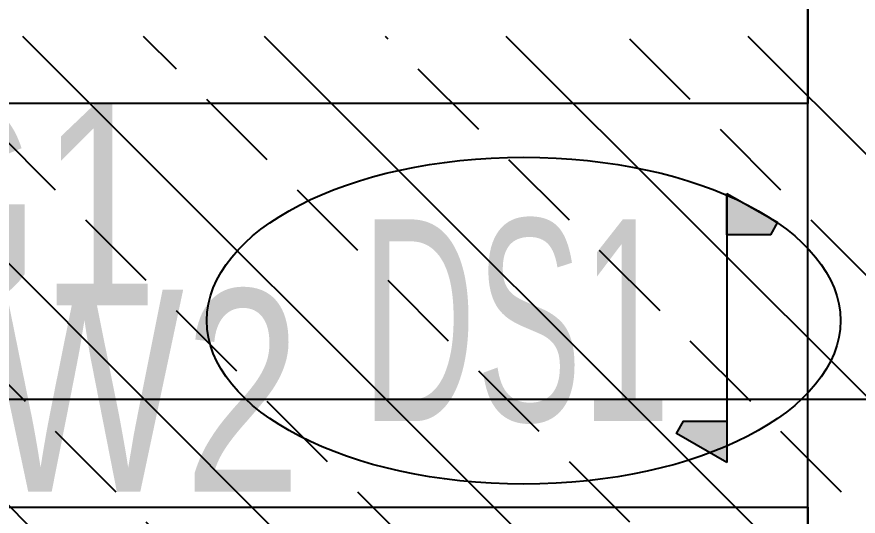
# Model space of a CAD drawing. Header units: millimetres. Extents: x -56296 to 178446, y 64950 to 153500.
# Drawn here: x 94929 to 98679, y 121665 to 123892 of the extents above; entities that cross this region are included whole.
import ezdxf
from ezdxf.enums import TextEntityAlignment as Align

# ---------------------------------------------------------------- set-up
doc = ezdxf.new("R2010")
doc.units = ezdxf.units.MM
doc.linetypes.add('HID', pattern=[2.3, 1.5, -0.8])
doc.layers.get('Defpoints').update_dxf_attribs({"color": 159})
for name, color, linetype in [('^DECK', 130, 'Continuous'), ('A-HAT', 251, 'Continuous'), ('DECK-PL', 4, 'Continuous'), ('DECK-SLAB', 4, 'Continuous'), ('GIRDER-TEXT', 7, 'Continuous'), ('WALL-TEXT', 6, 'Continuous'), ('보(girder)', 7, 'HID')]:
    doc.layers.add(name, color=color, linetype=linetype)
doc.layers.add('NOPLOT', color=191, linetype='Continuous', plot=False)
doc.styles.add('Gtx', font='')
doc.styles.get('Gtx').set_extended_font_data('Dotum')

# ---------------------------------------------------------------- blocks, each defined once
blk = doc.blocks.new('*U3004')
at = {"layer": '보(girder)'}
blk.add_line((12994.549, 100), (-2105.451, 100), dxfattribs=at)
blk = doc.blocks.new('*U3006')
at = {"layer": 'Defpoints'}
blk.add_line((3794.549, 650), (3794.549, 150), dxfattribs=at)
at = {"layer": '보(girder)'}
blk.add_line((-1905.451, 650), (3794.549, 650), dxfattribs=at)
blk = doc.blocks.new('*U3008')
at = {"layer": 'Defpoints'}
blk.add_line((3794.549, 700), (3794.549, 100), dxfattribs=at)
at = {"layer": '보(girder)'}
blk.add_line((3794.549, 100), (-1905.451, 100), dxfattribs=at)
blk = doc.blocks.new('A$C58C40D4B')
at = {"layer": 'DECK-PL'}
for points in [[(600, 2), (471.1, 227.6), (415.3, 195.6), (415.3, 2)], [(-600, 2), (-471.1, -223.5), (-415.3, -191.6), (-415.3, 2)]]:
    blk.add_hatch(color=256, dxfattribs=at).paths.add_polyline_path(points)
blk.add_line((-600, 2), (600, 2), dxfattribs=at)
for points in [[(600, 2), (471.1, 227.6), (415.3, 195.6), (415.3, 2), (415.3, 2), (470.9, 2), (600, 2)], [(-600, 2), (-471.1, -223.5), (-415.3, -191.6), (-415.3, 2), (-415.3, 2), (-470.9, 2), (-600, 2)]]:
    blk.add_lwpolyline(points, dxfattribs=at)

msp = doc.modelspace()

# ---------------------------------------------------------------- hatches: boundary and pattern name
at = {"layer": 'A-HAT'}
h = msp.add_hatch(dxfattribs=at)
h.set_pattern_fill('ANSI33', color=256, scale=120, angle=90)
h.paths.add_polyline_path([(98753.6, 117005), (98753.6, 117655), (98453.6, 117655), (98453.6, 120755), (98753.6, 120755), (98753.6, 121505), (92453.6, 121505), (92453.6, 123805), (102253.6, 123805), (102253.6, 117005)])

# ---------------------------------------------------------------- linework, layer by layer
at = {"layer": '^DECK', "color": 0}
msp.add_ellipse((97187.6, 122537.2), major_axis=(1412.4, 0), ratio=0.516176, dxfattribs=at)
at = {"layer": 'NOPLOT'}
msp.add_lwpolyline([(91353.6, 150005), (103353.6, 150005), (103353.6, 122185), (91353.6, 122185)], close=True, dxfattribs=at)

# ---------------------------------------------------------------- block references
at = {"layer": 'DECK-PL', "xscale": -1.000000000000015, "rotation": 90}
msp.add_blockref('A$C58C40D4B', (98095.9, 122504.6), dxfattribs=at)
at = {"layer": '보(girder)', "rotation": 270}
msp.add_blockref('*U3004', (98353.6, 125499.6), dxfattribs=at)
at = {"layer": '보(girder)'}
for name, p in [('*U3008', (94659, 123405)), ('*U3006', (94659, 121055))]:
    msp.add_blockref(name, p, dxfattribs=at)

# ---------------------------------------------------------------- texts
at = {"layer": 'DECK-SLAB', "style": 'Gtx', "width": 0.6}
msp.add_text('DS1', height=900, dxfattribs=at).set_placement((96465.4, 122088.9, 0))
at = {"layer": 'GIRDER-TEXT', "style": 'Gtx', "width": 0.8}
msp.add_text('6WG1', height=900, dxfattribs=at).set_placement((94223.6, 123505), align=Align.TOP_CENTER)
at = {"layer": 'WALL-TEXT', "style": 'Gtx', "width": 0.8}
msp.add_text('W2', height=900, dxfattribs=at).set_placement((95490.6, 121505, 0), align=Align.BOTTOM_CENTER)

doc.saveas('drawing.dxf')
